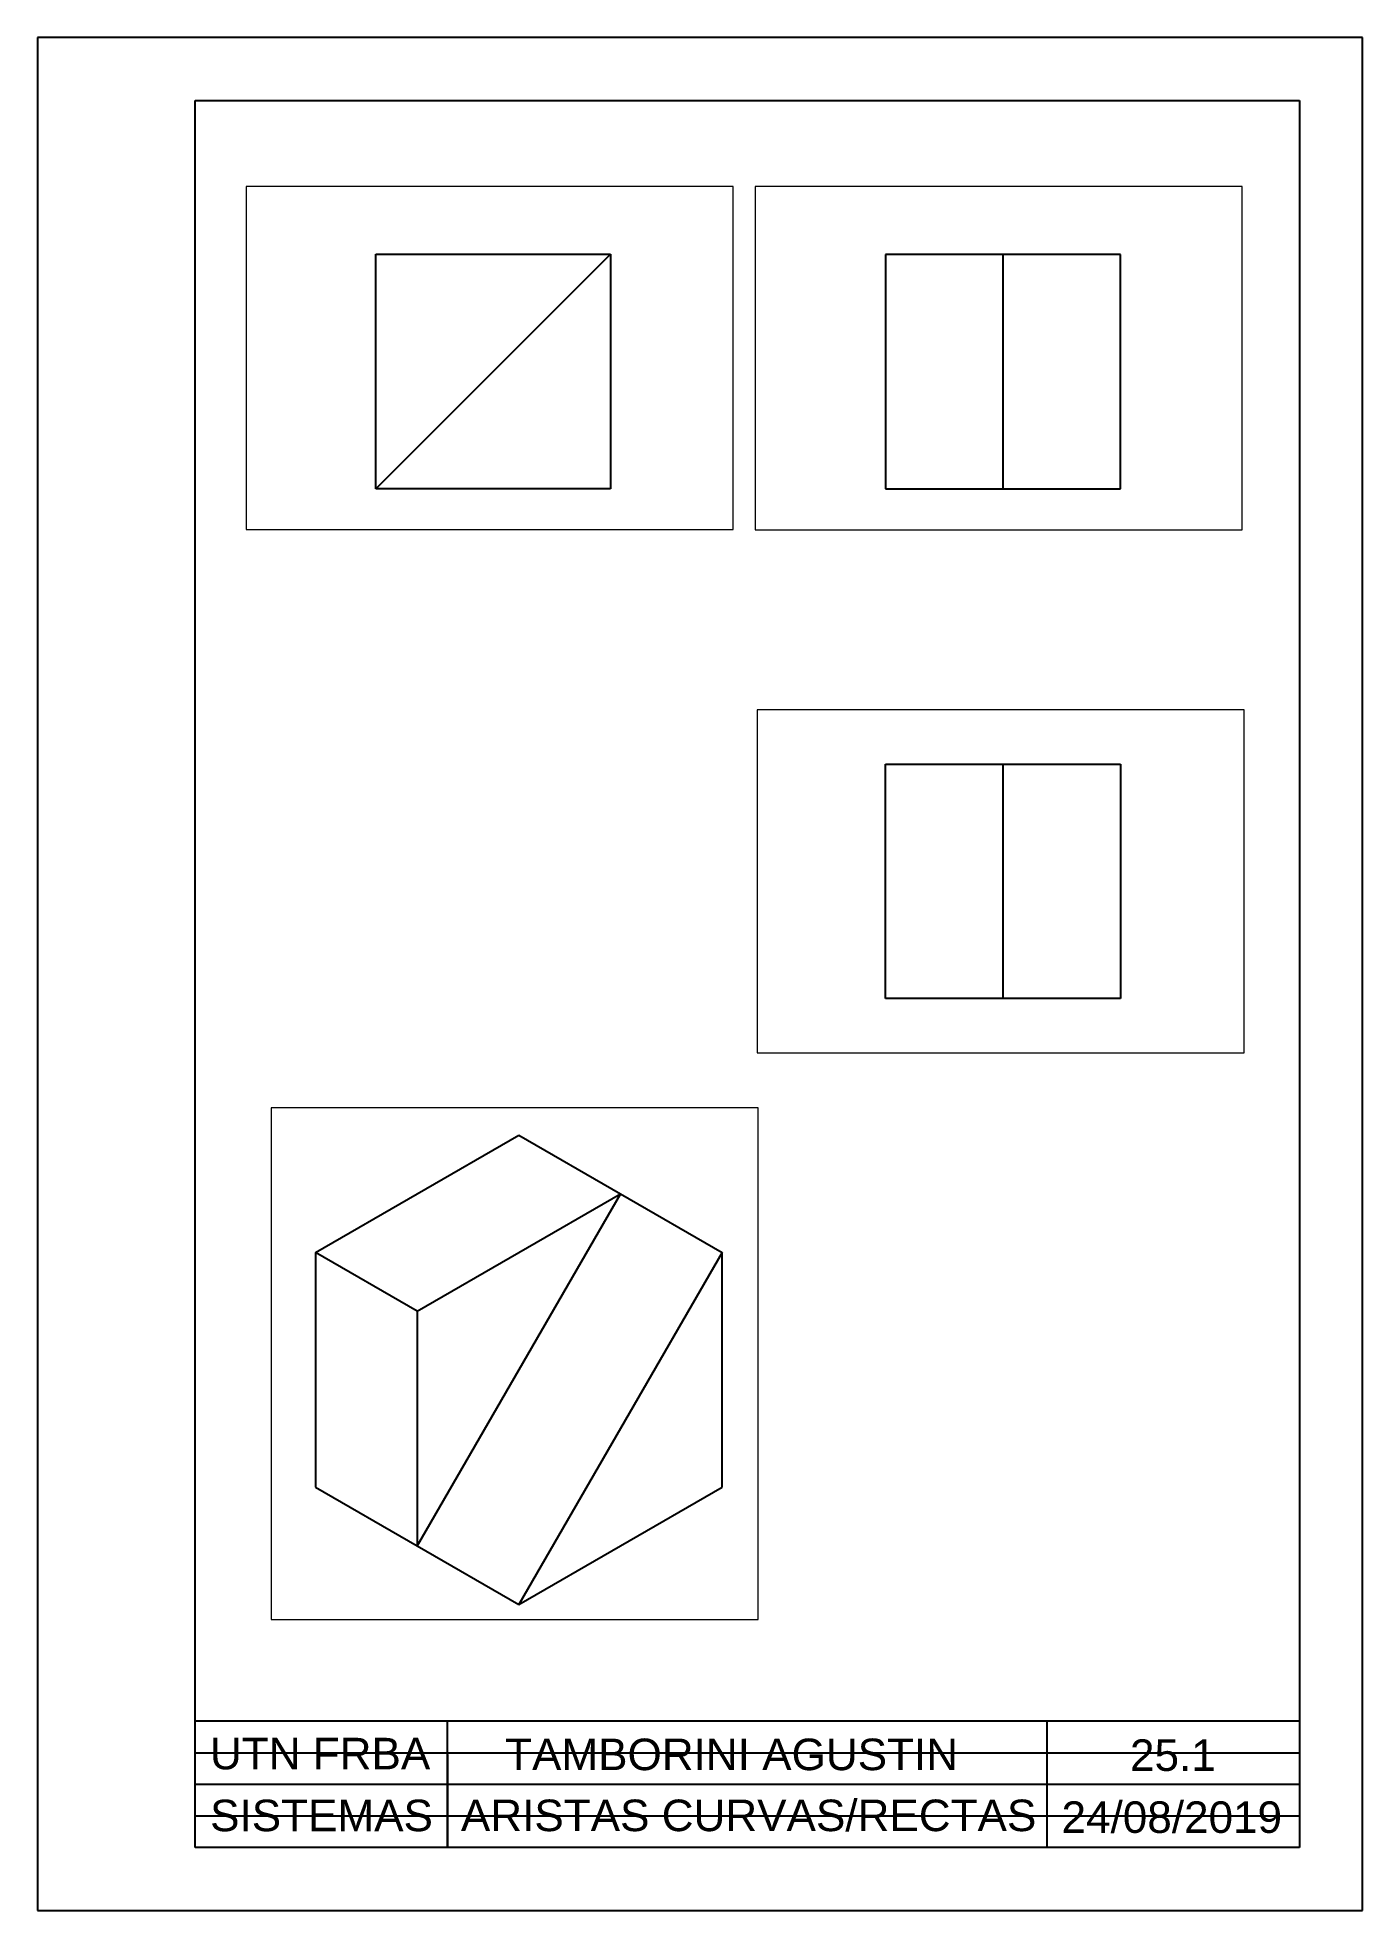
# Paper-space layout 'Presentación1' of a CAD drawing. Header units: millimetres. Extents: x 312 to 522, y -51 to 246.
# The model-space entities are those that its viewports show. They can reach past a viewport. Long polylines and large blocks are cut down to what shows.
import ezdxf

# ---------------------------------------------------------------- set-up
doc = ezdxf.new("R2010")
doc.units = ezdxf.units.MM
doc.layers.add('Rotulo', color=7, linetype='Continuous', lineweight=25)
doc.layers.add('Rotulo - Finas', color=61, linetype='Continuous', plot=False)
doc.layers.add('VP', color=10, linetype='Continuous', plot=False)
doc.styles.get("Standard").update_dxf_attribs({"font": 'arial.ttf'})

msp = doc.modelspace()

# ---------------------------------------------------------------- linework, layer by layer
for p, q in [((2561.94, 2420.09), (2561.94, 2450.09)), ((2561.94, 2450.09), (2591.94, 2450.09)), ((2561.94, 2420.09), (2591.94, 2450.09)), ((2591.94, 2450.09), (2591.94, 2420.09)), ((2679.44, 2449.87), (2649.44, 2449.87)), ((2649.44, 2449.87), (2649.44, 2419.87)), ((2664.44, 2449.87), (2664.44, 2419.87)), ((2679.44, 2419.87), (2679.44, 2449.87)), ((2591.94, 2420.09), (2561.94, 2420.09)), ((2649.44, 2419.87), (2679.44, 2419.87)), ((2649.44, 2332.37), (2649.44, 2362.37)), ((2649.44, 2362.37), (2664.44, 2362.37)), ((2664.44, 2362.37), (2679.44, 2362.37)), ((2664.44, 2362.37), (2664.44, 2332.37)), ((2679.44, 2362.37), (2679.44, 2332.37)), ((2679.44, 2332.37), (2649.44, 2332.37)), ((2572.18, 2309.92), (2598.16, 2324.92)), ((2598.16, 2324.92), (2624.14, 2309.92)), ((2585.17, 2302.42), (2611.15, 2317.42)), ((2611.15, 2317.42), (2585.17, 2272.42)), ((2585.17, 2302.42), (2572.18, 2309.92)), ((2572.18, 2309.92), (2572.18, 2279.92)), ((2624.14, 2309.92), (2598.16, 2264.92)), ((2624.14, 2279.92), (2624.14, 2309.92)), ((2585.17, 2302.42), (2585.17, 2272.42)), ((2572.18, 2279.92), (2598.16, 2264.92)), ((2598.16, 2264.92), (2624.14, 2279.92))]:
    msp.add_line(p, q)

psp = doc.layouts.new('Presentación1')

# ---------------------------------------------------------------- linework, layer by layer
at = {"layer": 'Rotulo'}
for p, q in [((311.87, 245.92), (311.87, -51.08)), ((521.87, 245.92), (311.87, 245.92)), ((521.87, -51.08), (521.87, 245.92)), ((336.87, 235.92), (511.87, 235.92)), ((336.87, -41.08), (336.87, 235.92)), ((511.87, 235.92), (511.87, -41.08)), ((511.87, -21.08), (336.87, -21.08)), ((376.87, -41.08), (376.87, -21.08)), ((471.87, -41.08), (471.87, -21.08)), ((376.87, -26.36), (376.87, -41.08)), ((511.87, -31.08), (336.87, -31.08)), ((511.87, -41.08), (336.87, -41.08)), ((311.87, -51.08), (521.87, -51.08))]:
    psp.add_line(p, q, dxfattribs=at)
at = {"layer": 'Rotulo - Finas'}
for p, q in [((336.87, -26.08), (511.87, -26.08)), ((336.87, -36.08), (511.87, -36.08))]:
    psp.add_line(p, q, dxfattribs=at)

# ---------------------------------------------------------------- texts
at = {"layer": 'Rotulo', "char_height": 5, "attachment_point": 5}
for s, width, insert in [('UTN FRBA', 39.903, (356.67, -26.23)), ('TAMBORINI AGUSTIN', 95, (421.88, -26.36)), ('25.1', 39.903, (491.82, -26.48)), ('SISTEMAS', 39.903, (356.89, -36.04)), ('ARISTAS CURVAS/RECTAS', 95, (424.58, -36.03)), ('24/08/2019', 39.903, (491.65, -36.31))]:
    psp.add_mtext_dynamic_manual_height_columns(s, width=width, gutter_width=12.5, heights=[0], dxfattribs=dict(at, insert=insert))

# ---------------------------------------------------------------- viewports
at = {"layer": 'VP'}
psp.add_viewport(center=(383.53, 195.1), size=(77.18, 54.4041), view_center_point=(2576.5, 2436.84), view_height=43.8744, dxfattribs=at)
for center, size, view_center_point, view_height, status in [((464.2, 195.07), (77.18, 54.4041), (2663.88, 2436.6), 43.8744, 3), ((464.51, 112.1), (77.18, 54.4041), (2664.13, 2347.36), 43.8744, 4), ((387.49, 35.65), (77.18, 81.124), (2597.62, 2295.72), 65.423, 5)]:
    psp.add_viewport(center=center, size=size, view_center_point=view_center_point, view_height=view_height, status=status, dxfattribs=at)

doc.saveas('drawing.dxf')
